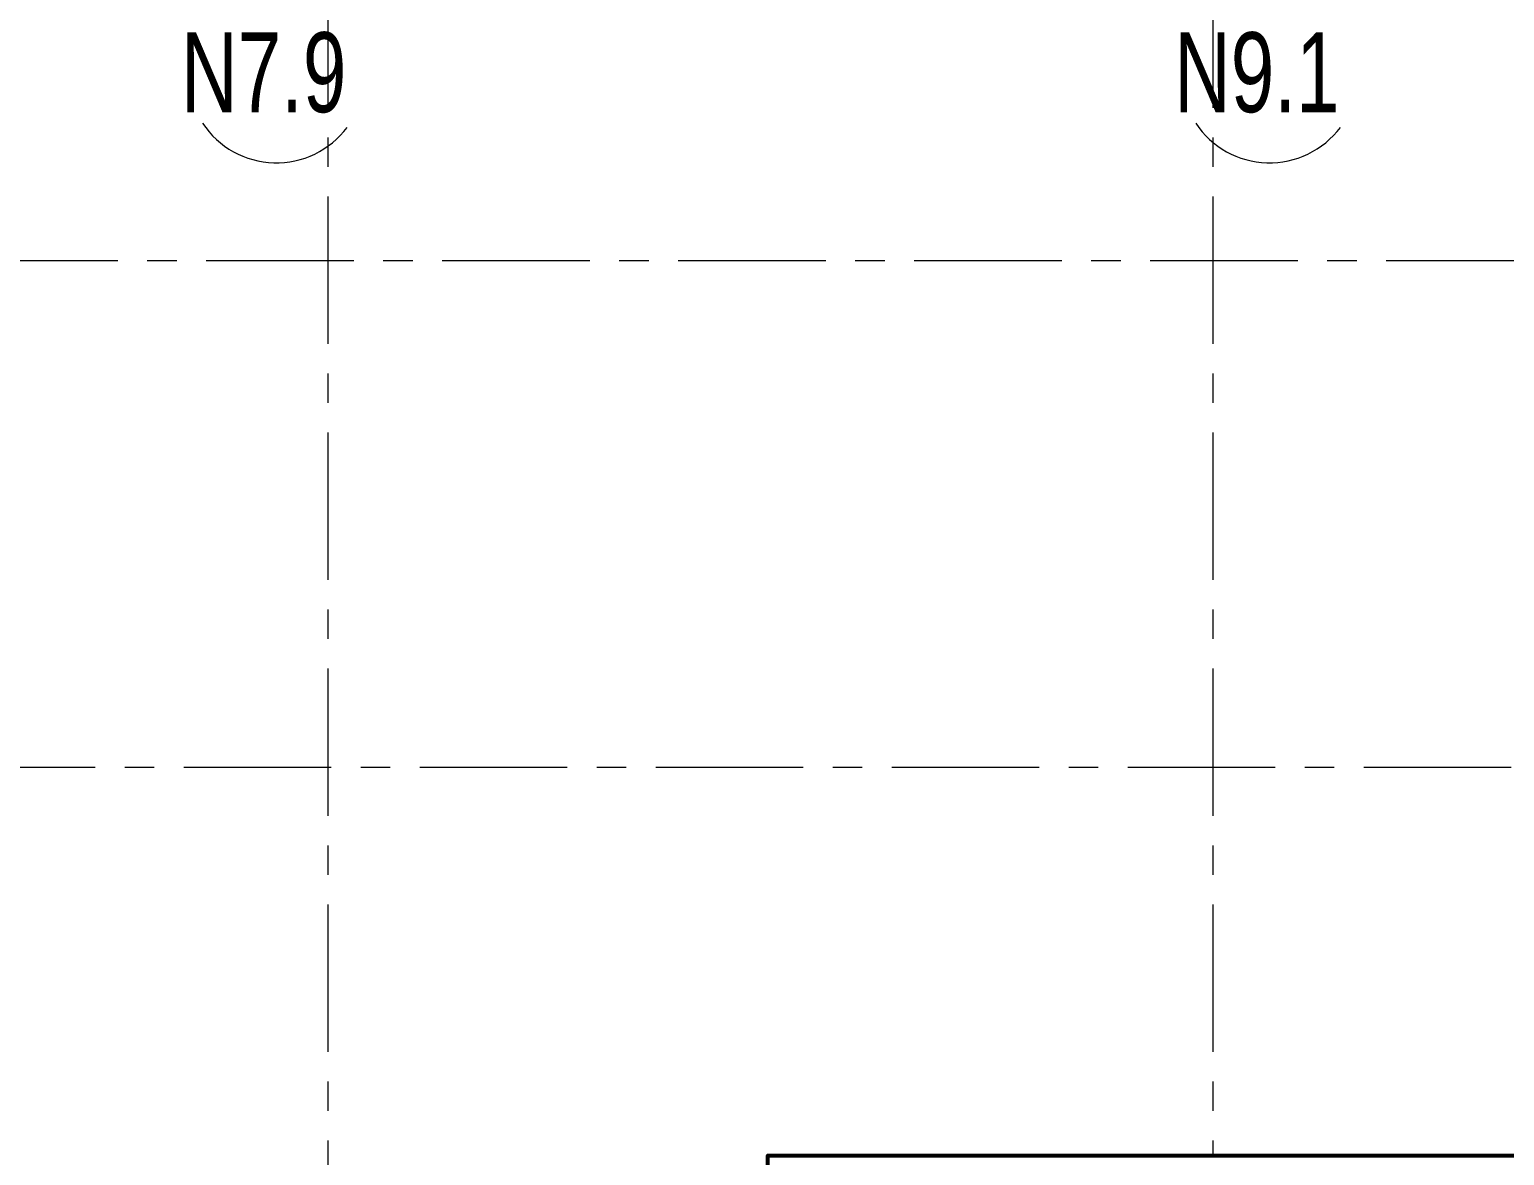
# Model space of a CAD drawing. Header units: inches. Extents: x -26575 to 27, y -11337 to 2257.
# Drawn here: x -22982 to -22382, y -677 to -219 of the extents above; entities that cross this region are included whole.
import ezdxf

# ---------------------------------------------------------------- set-up
doc = ezdxf.new("R2010")
doc.units = ezdxf.units.IN
doc.header["$LTSCALE"] = 48
doc.header["$MEASUREMENT"] = 0
doc.linetypes.add('A106$0$CENTER', pattern=[2, 1.25, -0.25, 0.25, -0.25])
doc.linetypes.add('A112$0$CENTER', pattern=[2, 1.25, -0.25, 0.25, -0.25])
for name, color, linetype in [('A106$0$A-ANNO-WEST', 8, 'Continuous'), ('A106$0$A-GRID-GRDP0-15', 8, 'Continuous'), ('A106$0$A-GRID-IDP0-14', 8, 'Continuous'), ('A112$0$A-ANNO-WEST', 8, 'Continuous'), ('A112$0$A-GRID-GRDP0-15', 8, 'Continuous'), ('A112$0$A-GRID-IDP0-14', 8, 'Continuous'), ('XREF', 7, 'Continuous')]:
    doc.layers.add(name, color=color, linetype=linetype)
doc.styles.add('A106$0$style-Arial', font='arial.ttf')
doc.styles.add('A112$0$style-Arial', font='arial.ttf')

# ---------------------------------------------------------------- blocks, each defined once
blk = doc.blocks.new('A106')
at = {"layer": 'A106$0$A-ANNO-WEST', "lineweight": 53, "elevation": 0, "flags": 128}
blk.add_lwpolyline([(-23093.06, -797.91), (-22682.03, -797.91), (-22682.03, -676.9), (-21061.02, -676.9), (-21061.02, -2477.91), (-22682.03, -2477.91), (-22682.03, -2347.15), (-22682.03, -2347.15), (-23779.02, -2347.15), (-23779.02, -2347.15), (-23837.36, -2478.9), (-25502.03, -2478.9), (-25502.02, -2298.33), (-25518.81, -2282.54), (-25684.16, -2209.33), (-25076.06, -835.94), (-24911.09, -908.98), (-24842.02, -857.41), (-24842.03, -676.9), (-23039.49, -676.91), (-23093.06, -797.91)], close=True, dxfattribs=at)
at = {"layer": 'A106$0$A-GRID-GRDP0-15', "linetype": 'A106$0$CENTER', "lineweight": 0}
for p, q in [((-22861.02, 2113.24), (-22861.02, -797.91)), ((-22501.02, 2113.24), (-22501.02, -676.9)), ((-24638.51, -312.84), (-20364.93, -312.84)), ((-24743.62, -518.91), (-20364.93, -518.91))]:
    blk.add_line(p, q, dxfattribs=at)
at = {"layer": 'A106$0$A-GRID-IDP0-14', "lineweight": 13}
for centre in [(-22881.98, -237.12), (-22477.98, -237.12)]:
    blk.add_arc(centre, 36, 213.51332, 323.17519, dxfattribs=at)
at = {"layer": 'A106$0$A-GRID-IDP0-14', "lineweight": 13, "style": 'A106$0$style-Arial', "width": 0.701538}
for s, p in [('N7.9', (-22920.75, -252.52)), ('N9.1', (-22516.75, -252.52))]:
    blk.add_text(s, height=32.5, dxfattribs=at).set_placement(p)
blk = doc.blocks.new('A112')
at = {"layer": 'A112$0$A-ANNO-WEST', "lineweight": 53, "elevation": 0, "flags": 128}
blk.add_lwpolyline([(-23093.06, -797.91), (-22682.03, -797.91), (-22682.03, -676.9), (-21061.02, -676.9), (-21061.02, -2477.91), (-22682.03, -2477.91), (-22682.03, -2347.15), (-22682.03, -2347.15), (-23779.02, -2347.15), (-23779.02, -2347.15), (-23837.36, -2478.9), (-25502.03, -2478.9), (-25502.02, -2298.33), (-25518.81, -2282.54), (-25684.16, -2209.33), (-25076.06, -835.94), (-24911.09, -908.98), (-24842.02, -857.41), (-24842.03, -676.9), (-23039.49, -676.91), (-23093.06, -797.91)], close=True, dxfattribs=at)
at = {"layer": 'A112$0$A-GRID-GRDP0-15', "linetype": 'A112$0$CENTER', "lineweight": 0}
for p, q in [((-22861.02, 2113.24), (-22861.02, -797.91)), ((-22501.02, 2113.24), (-22501.02, -676.9)), ((-24638.51, -312.84), (-20364.93, -312.84)), ((-24743.62, -518.91), (-20364.93, -518.91))]:
    blk.add_line(p, q, dxfattribs=at)
at = {"layer": 'A112$0$A-GRID-IDP0-14', "lineweight": 13}
for centre in [(-22881.98, -237.12), (-22477.98, -237.12)]:
    blk.add_arc(centre, 36, 213.51332, 323.17519, dxfattribs=at)
at = {"layer": 'A112$0$A-GRID-IDP0-14', "lineweight": 13, "style": 'A112$0$style-Arial', "width": 0.701538}
for s, p in [('N7.9', (-22920.75, -252.52)), ('N9.1', (-22516.75, -252.52))]:
    blk.add_text(s, height=32.5, dxfattribs=at).set_placement(p)

msp = doc.modelspace()

# ---------------------------------------------------------------- block references
at = {"layer": 'XREF'}
for name in ['A106', 'A112']:
    msp.add_blockref(name, (0, 0), dxfattribs=at)

doc.saveas('drawing.dxf')
